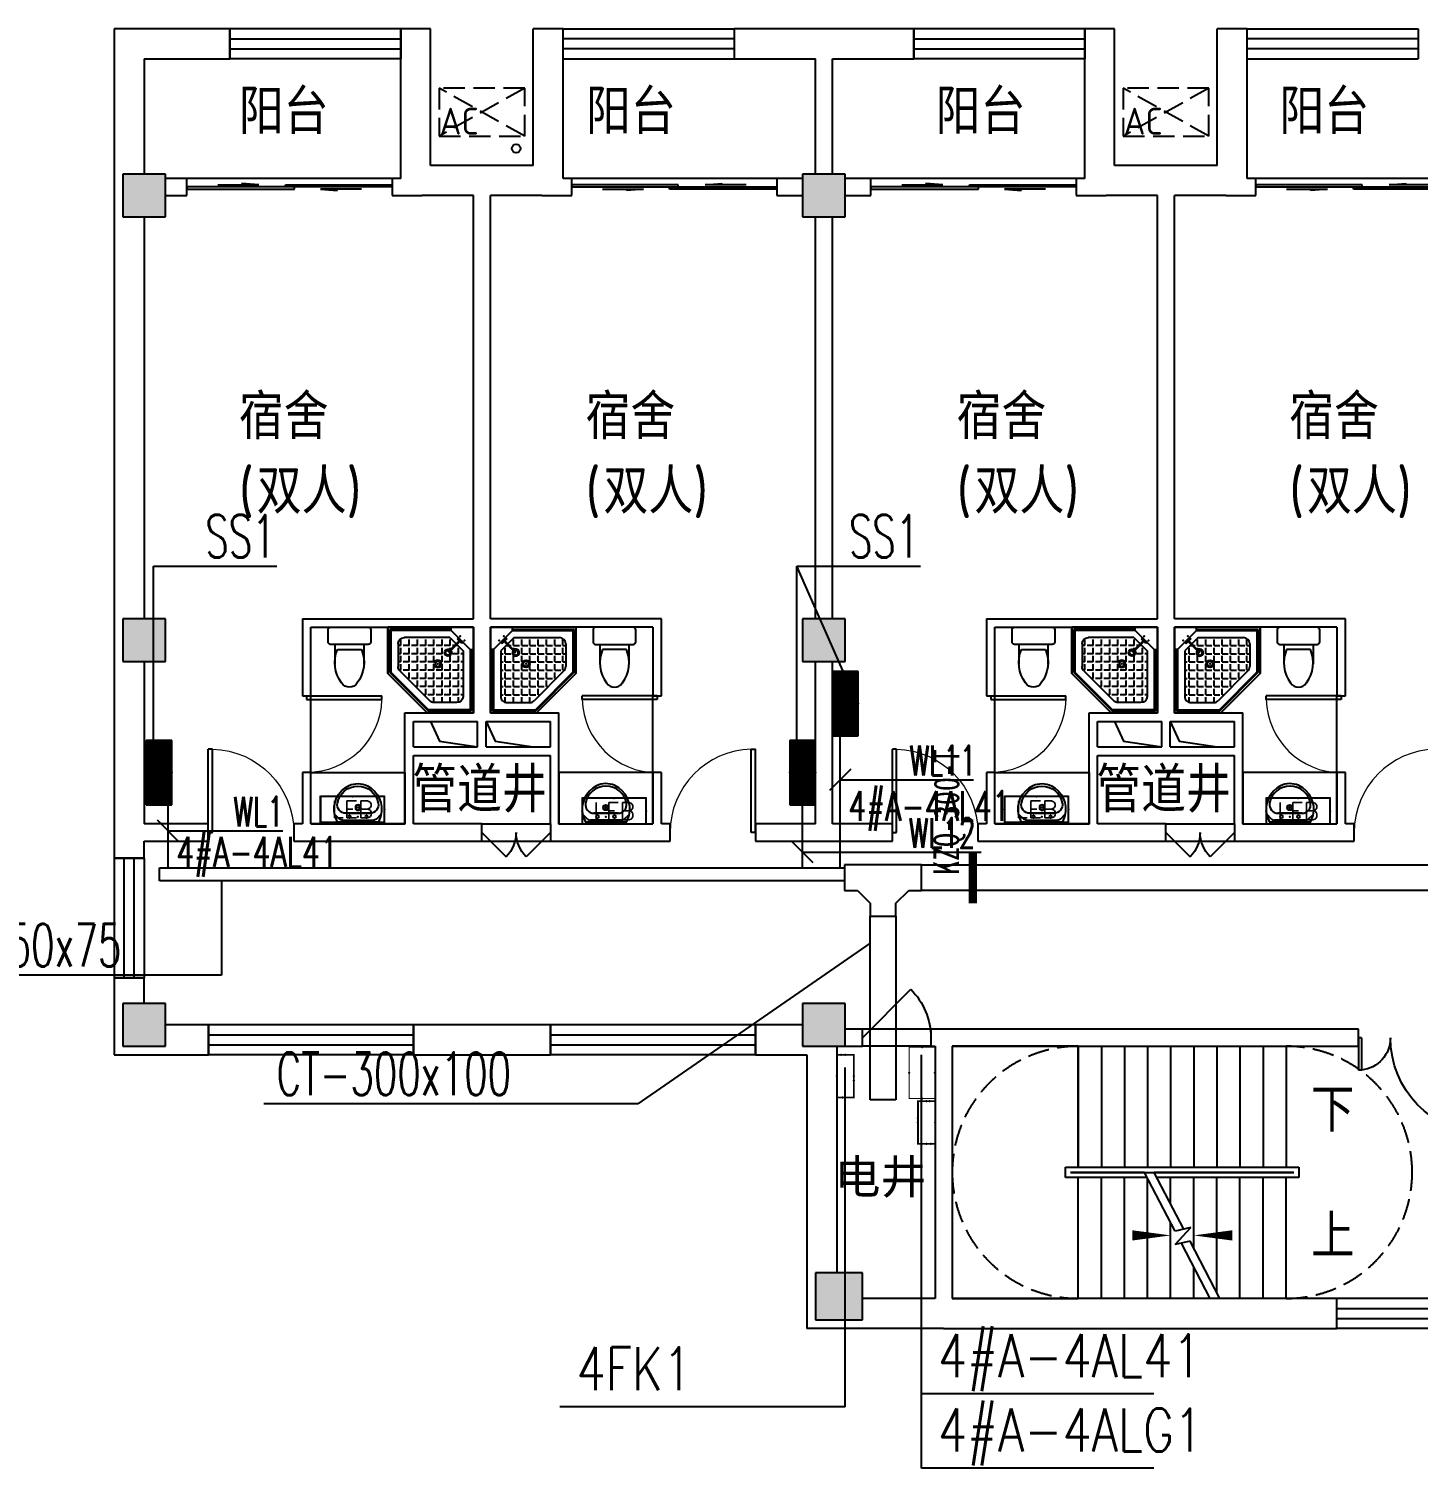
# Model space of a CAD drawing. Extents: x 1725663 to 4653551, y -550461 to 248782.
# Drawn here: x 2059250 to 2075500, y -464072 to -447237 of the extents above; entities that cross this region are included whole.
import ezdxf
from ezdxf.enums import TextEntityAlignment as Align

# ---------------------------------------------------------------- set-up
doc = ezdxf.new("R2010")
doc.units = 0
doc.header["$LTSCALE"] = 1000
doc.linetypes.add('DASH', pattern=[0.35, 0.25, -0.1])
for name, color, linetype in [('0-底图', 7, 'Continuous'), ('0000集水坑', 4, 'Continuous'), ('A-FLOR-STRS', 140, 'Continuous'), ('CABLETRAY', 4, 'Continuous'), ('CABLETRAY_DIM', 3, 'Continuous'), ('CLAYER', 7, 'Continuous'), ('COLUMN', 255, 'Continuous'), ('DBZ', 7, 'Continuous'), ('DIM-照明', 3, 'Continuous'), ('DIM-箱柜', 7, 'Continuous'), ('DIM_SYMB', 3, 'Continuous'), ('DOOR_FIRE', 4, 'Continuous'), ('EQUIP-箱柜', 3, 'Continuous'), ('PUB_HATCH', 8, 'Continuous'), ('PUB_TEXT', 7, 'Continuous'), ('STAIR', 2, 'Continuous'), ('TEL_TEXT', 7, 'Continuous'), ('WALL', 2, 'Continuous'), ('WINDOW', 4, 'Continuous'), ('WIRE-照明', 6, 'Continuous'), ('抗震支吊架', 2, 'Continuous'), ('洁具', 213, 'Continuous'), ('空调外机', 211, 'Continuous')]:
    doc.layers.add(name, color=color, linetype=linetype)
doc.styles.add('_TCH_DIM', font='SIMPLEX', dxfattribs={"width": 0.8, "height": 5, "bigfont": 'HZTXT'})
doc.styles.add('_TEL_DIM', font='SIMPLEX', dxfattribs={"width": 0.8, "height": 3.5, "bigfont": 'HZTXT'})
doc.styles.add('kzcad', font='', dxfattribs={"width": 0.8})
doc.styles.get("Standard").update_dxf_attribs({"font": 'geniso.shx', "bigfont": 'hztxt.shx'})
doc.styles.add('黑体', font='')
doc.styles.get('kzcad').set_extended_font_data('SimSun')
doc.styles.get('黑体').set_extended_font_data('SimHei')

# ---------------------------------------------------------------- blocks, each defined once
blk = doc.blocks.new('$equip_U$00000177(WIN7-PC-dian)')
at = {"const_width": 0.02}
blk.add_lwpolyline([(-0.6, 0.6), (0.6, 0.6), (0.6, 0), (-0.6, 0)], close=True, dxfattribs=at)
for p in [(0, 0.6), (-0.6, 0.3), (0, 0), (0.6, 0.3)]:
    blk.add_point(p)
at = {"color": 7, "style": '_TEL_DIM', "flags": 1}
for tag in ['A', 'REMARK']:
    blk.add_attdef(tag, text='', height=0.00002, dxfattribs=at).set_placement((0, 0), align=Align.MIDDLE_CENTER)
blk = doc.blocks.new('fdsefg')
at = {"layer": 'EQUIP-箱柜', "const_width": 20}
blk.add_lwpolyline([(21301, 11505), (21801, 11505), (21801, 11305), (21301, 11305)], close=True, dxfattribs=at)
at = {"layer": 'EQUIP-箱柜'}
for p in [(21601, 11505), (21301, 11355), (21801, 11372)]:
    blk.add_point(p, dxfattribs=at)
blk = doc.blocks.new('$equip_U$00000181(WIN7-PC-dian)')
for p in [(0, 0.4), (-0.5, 0.2), (0, 0), (0.5, 0.2)]:
    blk.add_point(p)
at = {"xscale": 0.002, "yscale": 0.002, "zscale": 0.002}
blk.add_blockref('fdsefg', (-43.101, -22.61), dxfattribs=at)
at = {"color": 7, "style": '_TEL_DIM', "flags": 1}
for tag in ['A', 'REMARK']:
    blk.add_attdef(tag, text='', height=0.00002, dxfattribs=at).set_placement((0, 0), align=Align.MIDDLE_CENTER)
at = {"color": 7, "style": '_TEL_DIM'}
blk.add_attdef('$TEXT$', text='', height=0.00002, dxfattribs=at).set_placement((0.1, 0), align=Align.MIDDLE_CENTER)
blk = doc.blocks.new('*X490')
at = {"color": 0}
for p, q in [((-250, 33), (-83, 200)), ((-250, 68), (-118, 200)), ((-250, 104), (-154, 200)), ((-250, 139), (-189, 200)), ((-250, 174), (-224, 200)), ((-247, 0), (-47, 200)), ((-212, 0), (-12, 200)), ((-177, 0), (23, 200)), ((-141, 0), (59, 200)), ((-106, 0), (94, 200)), ((-71, 0), (129, 200)), ((-35, 0), (165, 200)), ((0, 0), (200, 200)), ((35, 0), (235, 200)), ((71, 0), (250, 179)), ((106, 0), (250, 144)), ((141, 0), (250, 109)), ((177, 0), (250, 73)), ((212, 0), (250, 38)), ((247, 0), (250, 3))]:
    blk.add_line(p, q, dxfattribs=at)
blk = doc.blocks.new('$equip$00002943')
for p, q in [((-0.75, 0.6), (-0.75, 0)), ((0.75, 0.6), (-0.75, 0.6)), ((0.75, 0), (0.75, 0.6)), ((-0.75, 0), (0.75, 0))]:
    blk.add_line(p, q)
for points, const_width in [([(-0.75, 0.3), (0.75, 0.3)], 0.6), ([(-0.75, 0.6), (-0.75, 0), (0.75, 0), (0.75, 0.6), (-0.75, 0.6), (-0.75, 0)], 0.02)]:
    blk.add_lwpolyline(points, dxfattribs=dict(const_width=const_width))
for p in [(0, 0.6), (-0.75, 0.3), (0, 0), (0.75, 0.3)]:
    blk.add_point(p)
at = {"xscale": 0.00300000000061118, "yscale": 0.00300000000061118, "zscale": 0.00300000000061118}
blk.add_blockref('*X490', (0, 0), dxfattribs=at)
at = {"color": 7, "style": '_TEL_DIM', "flags": 1}
for tag in ['A', 'REMARK']:
    blk.add_attdef(tag, text='', height=0.00002, dxfattribs=at).set_placement((0, 0), align=Align.MIDDLE_CENTER)
blk = doc.blocks.new('$equip$00002908')
for p, q in [((0.75, 0.6), (-0.75, 0.6)), ((-0.75, 0.6), (-0.75, 0)), ((0.75, 0), (0.75, 0.6)), ((-0.75, 0), (0.75, 0))]:
    blk.add_line(p, q)
at = {"const_width": 0.04}
blk.add_lwpolyline([(-0.75, 0.6), (-0.75, 0), (0.75, 0), (0.75, 0.6), (-0.75, 0.6), (-0.75, 0)], dxfattribs=at)
for p in [(0, 0.6), (-0.75, 0.3), (0, 0), (0.75, 0.3)]:
    blk.add_point(p)
at = {"color": 7, "style": '_TEL_DIM'}
blk.add_attdef('$TEXT$', text='', height=0.4, dxfattribs=at).set_placement((0, 0.3), align=Align.MIDDLE_CENTER)
at = {"color": 7, "style": '_TEL_DIM', "flags": 1}
for tag in ['A', 'REMARK']:
    blk.add_attdef(tag, text='', height=0.00002, dxfattribs=at).set_placement((0, 0), align=Align.MIDDLE_CENTER)
blk = doc.blocks.new('2t21gqw')
at = {"layer": '0000集水坑'}
blk.add_circle((4400, 400), 50, dxfattribs=at)
blk = doc.blocks.new('1F平面-CAD导入_dwg_Drawing4_t3_dwg_$plan$00001613-474159-1F-927810-1F')
at = {"layer": '洁具'}
for p, q in [((-200, 170), (-430, 170)), ((-30, 250), (-170, 250)), ((-260, -140), (-260, 140)), ((-200, -170), (-200, -220)), ((-170, -250), (-30, -250))]:
    blk.add_line(p, q, dxfattribs=at)
for points in [[(-200, 220), (-200, 170), (-200, -170), (-430, -170)], [(0, -220), (0, 220)]]:
    blk.add_lwpolyline(points, dxfattribs=at)
for centre, radius, start, end in [((-413, -227), 398, 67.4505, 126.6381), ((-170, 220), 30, 90, 180), ((-30, 220), 30, 0, 90), ((-590, 0), 110, 123.4509, 236.5491), ((-413, 227), 398, 233.3619, 292.5495), ((-170, -220), 30, 180, 270), ((-30, -220), 30, 270, 0)]:
    blk.add_arc(centre, radius, start, end, dxfattribs=at)
blk = doc.blocks.new('$lvtry$00000169')
at = {"color": 0}
for p, q in [((259, -36), (259, 0)), ((259, -36), (36, -259)), ((276, -120), (120, -276)), ((144, -151), (291, -298)), ((151, -144), (298, -291)), ((259, -24), (976, -24)), ((259, -36), (964, -36)), ((270, -213), (270, -143)), ((276, -120), (808, -120)), ((366, -213), (366, -143)), ((462, -213), (462, -143)), ((558, -213), (558, -143)), ((655, -213), (655, -143)), ((751, -213), (751, -143)), ((847, -213), (847, -143)), ((964, -36), (976, -24)), ((964, -36), (964, -525)), ((976, -24), (976, -530)), ((36, -259), (0, -259)), ((24, -259), (24, -976)), ((36, -259), (36, -964)), ((120, -276), (120, -808)), ((120, -309), (147, -309)), ((173, -309), (173, -239)), ((173, -309), (243, -309)), ((173, -405), (173, -335)), ((183, -213), (205, -213)), ((220, -213), (243, -213)), ((270, -213), (340, -213)), ((270, -263), (270, -239)), ((270, -405), (270, -335)), ((334, -309), (340, -309)), ((366, -213), (436, -213)), ((366, -309), (366, -239)), ((366, -309), (436, -309)), ((366, -405), (366, -335)), ((462, -213), (532, -213)), ((462, -309), (462, -239)), ((462, -309), (532, -309)), ((462, -405), (462, -335)), ((558, -213), (628, -213)), ((558, -309), (558, -239)), ((558, -309), (628, -309)), ((558, -405), (558, -335)), ((655, -213), (725, -213)), ((655, -309), (655, -239)), ((655, -309), (725, -309)), ((655, -405), (655, -335)), ((751, -213), (821, -213)), ((751, -309), (751, -239)), ((751, -309), (821, -309)), ((751, -405), (751, -335)), ((847, -213), (880, -213)), ((847, -309), (847, -239)), ((847, -309), (880, -309)), ((847, -405), (847, -335)), ((880, -192), (880, -460)), ((120, -405), (147, -405)), ((120, -501), (147, -501)), ((173, -405), (243, -405)), ((173, -501), (173, -431)), ((173, -501), (243, -501)), ((270, -405), (340, -405)), ((270, -501), (270, -431)), ((270, -501), (340, -501)), ((366, -405), (379, -405)), ((366, -501), (366, -431)), ((366, -501), (436, -501)), ((462, -405), (532, -405)), ((462, -501), (462, -431)), ((462, -501), (532, -501)), ((558, -405), (628, -405)), ((558, -501), (558, -431)), ((558, -501), (628, -501)), ((655, -405), (725, -405)), ((655, -501), (655, -431)), ((655, -501), (725, -501)), ((751, -405), (821, -405)), ((751, -501), (751, -431)), ((751, -501), (821, -501)), ((847, -405), (880, -405)), ((847, -501), (847, -431)), ((847, -501), (867, -501)), ((120, -598), (147, -598)), ((173, -598), (173, -528)), ((173, -598), (243, -598)), ((173, -694), (173, -624)), ((270, -598), (270, -528)), ((270, -598), (340, -598)), ((270, -694), (270, -624)), ((366, -598), (366, -528)), ((366, -598), (436, -598)), ((366, -694), (366, -624)), ((462, -598), (462, -528)), ((462, -598), (532, -598)), ((462, -694), (462, -624)), ((859, -511), (511, -859)), ((964, -525), (525, -964)), ((976, -530), (530, -976)), ((558, -598), (558, -528)), ((558, -598), (628, -598)), ((558, -694), (558, -624)), ((655, -598), (655, -528)), ((655, -598), (725, -598)), ((655, -694), (655, -624)), ((751, -598), (751, -528)), ((751, -598), (773, -598)), ((964, -525), (976, -530)), ((120, -694), (147, -694)), ((120, -790), (147, -790)), ((173, -694), (243, -694)), ((173, -790), (173, -720)), ((173, -790), (243, -790)), ((173, -878), (173, -816)), ((270, -694), (340, -694)), ((270, -790), (270, -720)), ((270, -790), (340, -790)), ((270, -880), (270, -816)), ((366, -694), (436, -694)), ((366, -790), (366, -720)), ((366, -790), (436, -790)), ((366, -880), (366, -816)), ((462, -694), (532, -694)), ((462, -790), (462, -720)), ((462, -790), (532, -790)), ((462, -880), (462, -816)), ((558, -694), (628, -694)), ((558, -790), (558, -720)), ((558, -790), (580, -790)), ((655, -694), (676, -694)), ((36, -964), (24, -976)), ((24, -976), (530, -976)), ((36, -964), (525, -964)), ((192, -880), (460, -880)), ((525, -964), (530, -976))]:
    blk.add_line(p, q, dxfattribs=at)
blk.add_lwpolyline([(0, 0), (0, -1000), (540, -1000), (1000, -540), (1000, 0)], close=True)
for points in [[(0, 0), (0, -1000)], [(0, 0), (1000, 0)], [(1000, 0), (1000, -540)], [(136, -190), (148, -178), (132, -162), (121, -174)], [(190, -136), (178, -148), (162, -132), (174, -121)], [(1000, -540), (540, -1000)], [(0, -1000), (540, -1000)]]:
    blk.add_lwpolyline(points, close=True, dxfattribs=at)
for radius in [43.8, 31.1]:
    blk.add_circle((416, -428), radius, dxfattribs=at)
for centre, radius, start, end in [((808, -192), 72, 0, 90), ((296, -296), 40.6, 142.583, 128.4197), ((296, -296), 28.6, 145.828, 125.6599), ((808, -460), 72, 315, 0), ((192, -808), 72, 180, 270), ((460, -808), 72, 270, 315)]:
    blk.add_arc(centre, radius, start, end, dxfattribs=at)
for p in [(103, -156, 0), (156, -102, 0), (416, -428, 0)]:
    blk.add_point(p, dxfattribs=at)
blk = doc.blocks.new('$lvtry$00000178')
at = {"color": 0}
for p, q in [((-238, 0), (238, 0)), ((-214, -36), (-272, -91)), ((-180, -23), (180, -23)), ((-142, -105), (140, -105)), ((140, -105), (-142, -105)), ((216, -37), (268, -91))]:
    blk.add_line(p, q, dxfattribs=at)
blk.add_lwpolyline([(-104, -430, 0.224698), (110, -425, 0.348046), (269, -79), (239, 0), (-241, 0), (-271, -79, 0.356844)], format="xyb", close=True, dxfattribs=at)
for centre, radius in [((-100, -65), 16.3), ((1, -172), 31.6), ((100, -65), 16.3)]:
    blk.add_circle(centre, radius, dxfattribs=at)
at = {"color": 0, "lineweight": 13}
blk.add_circle((1, -172), 23, dxfattribs=at)
at = {"color": 0}
for centre, radius, start, end in [((-142, -205), 100, 90, 190.5602), ((-180, -73), 50, 90, 133.181), ((140, -205), 100, 349.4398, 90), ((180, -73), 50, 44.5607, 90), ((-1, -179), 243, 190.5602, 349.4398)]:
    blk.add_arc(centre, radius, start, end, dxfattribs=at)
for p in [(0, -65), (1, -172)]:
    blk.add_point(p, dxfattribs=at)
blk = doc.blocks.new('A$C70365C93')
at = {"layer": '洁具'}
blk.add_lwpolyline([(-1900, 2300), (-1900, 1700), (-800, 1700), (-800, 2300)], close=True, dxfattribs=at)
blk.add_blockref('$lvtry$00000178', (-1350, 2280), dxfattribs=at)
at = {"layer": '洁具', "rotation": 180}
blk.add_blockref('$lvtry$00000169', (0, 0), dxfattribs=at)
at = {"layer": '洁具', "extrusion": (0, 0, -1), "xscale": -1, "zscale": -1, "rotation": 90}
blk.add_blockref('1F平面-CAD导入_dwg_Drawing4_t3_dwg_$plan$00001613-474159-1F-927810-1F', (1450, 0), dxfattribs=at)
blk = doc.blocks.new('A$Cf5a72a1b')
at = {"layer": '空调外机', "linetype": 'DASH'}
for p, q in [((1000, 563), (0, 0)), ((1000, 0), (0, 563))]:
    blk.add_line(p, q, dxfattribs=at)
blk.add_lwpolyline([(1000, 563), (0, 563), (0, 0), (1000, 0)], close=True, dxfattribs=at)
at = {"layer": 'PUB_TEXT'}
blk.add_text('AC', height=315, dxfattribs=at).set_placement((5, 18))
blk = doc.blocks.new('$WINLIB2D$00000001')
at = {"color": 0}
for points in [[(-0.5, 0.5), (-0.5, -0.5)], [(-0.5, 0.5), (0.5, 0.5)], [(0.5, -0.5), (0.5, 0.5)], [(0.5, 0.1667), (-0.5, 0.1667)], [(0.5, -0.1667), (-0.5, -0.1667)], [(-0.5, -0.5), (0.5, -0.5)]]:
    blk.add_lwpolyline(points, dxfattribs=at)
blk = doc.blocks.new('$DorLib2D$00000131')
at = {"color": 0, "linetype": 'Continuous'}
for p, q in [((0.15, 0.125), (0.2319, 0.1973)), ((0.2319, 0.1973), (0.2319, 0.125)), ((-0.5, 0.125), (-0.5, 0)), ((0.0192, 0.125), (-0.5, 0.125)), ((0.0192, 0), (0.0192, 0.125)), ((0.35, 0.125), (0.15, 0.125)), ((-0.5, 0), (0.0192, 0)), ((-0.024, 0), (0.5, 0)), ((-0.024, -0.125), (-0.024, 0)), ((0.5, 0), (0.5, -0.125)), ((-0.35, -0.125), (-0.15, -0.125)), ((-0.2319, -0.1973), (-0.2319, -0.125)), ((-0.15, -0.125), (-0.2319, -0.1973)), ((0.5, -0.125), (-0.024, -0.125))]:
    blk.add_line(p, q, dxfattribs=at)
blk = doc.blocks.new('$DorLib2D$00000114')
at = {"color": 0}
blk.add_line((0.5, 0), (-0.207, 0.707), dxfattribs=at)
blk.add_arc((0.5, 0), 1, 135, 180, dxfattribs=at)
blk = doc.blocks.new('$DorLib2D$00000225')
at = {"color": 0}
for p, q in [((0.475, -0.001), (0.475, 0.752)), ((0.475, 0.752), (0.5, 0.752)), ((0.5, -0.001), (0.5, 0.752)), ((-0.5, 0), (-0.5, 0.252)), ((-0.475, 0.252), (-0.5, 0.252)), ((-0.475, 0), (-0.475, 0.252)), ((-0.475, 0), (-0.5, 0)), ((0.475, -0.001), (0.5, -0.001))]:
    blk.add_line(p, q, dxfattribs=at)
for centre, radius, start, end in [((0.505, -0.002), 0.755, 92.2493, 179.7238), ((-0.501, 0.003), 0.251, 359.7899, 84.0974)]:
    blk.add_arc(centre, radius, start, end, dxfattribs=at)
blk = doc.blocks.new('$DorLib2D$00000116')
at = {"color": 0}
for p, q in [((-0.5, 0), (-0.146, 0.354)), ((0.5, 0), (0.146, 0.354))]:
    blk.add_line(p, q, dxfattribs=at)
for centre, start, end in [((-0.5, 0), 0, 45), ((0.5, 0), 135, 180)]:
    blk.add_arc(centre, 0.5, start, end, dxfattribs=at)
blk = doc.blocks.new('$DorLib2D$00000001')
for p, q in [((0.45, 0.975), (0.5, 0.975)), ((0.45, 0), (0.45, 0.975)), ((0.5, 0), (0.5, 0.975)), ((0.5, 0), (0.45, 0))]:
    blk.add_line(p, q)
at = {"lineweight": 13}
blk.add_arc((0.475, 0), 0.975, 91.4693, 180, dxfattribs=at)
blk = doc.blocks.new('gkhkjk')
at = {"layer": 'PUB_HATCH'}
for points in [[(1497607, -367803.8), (1497107, -367803.8), (1497107, -368303.8), (1497607, -368303.8)], [(1505557, -367803.8), (1505057, -367803.8), (1505057, -368303.8), (1505557, -368303.8)], [(1497607, -373003.8), (1497107, -373003.8), (1497107, -373503.8), (1497607, -373503.8)], [(1505557, -373003.8), (1505057, -373003.8), (1505057, -373503.8), (1505557, -373503.8)], [(1497607, -377503.8), (1497107, -377503.8), (1497107, -378003.8), (1497607, -378003.8)], [(1505557, -377503.8), (1505057, -377503.8), (1505057, -378003.8), (1505557, -378003.8)], [(1505757, -380653.8), (1505207, -380653.8), (1505207, -381203.8), (1505757, -381203.8)]]:
    blk.add_hatch(color=256, dxfattribs=at).paths.add_polyline_path(points)
for points in [[(1500707, -374203.8), (1500810.6, -374434.1), (1501257, -374503.8)], [(1501357, -374203.8), (1501460.6, -374434.1), (1501907, -374503.8)], [(1508707, -374203.8), (1508810.6, -374434.1), (1509257, -374503.8)], [(1509357, -374203.8), (1509460.6, -374434.1), (1509907, -374503.8)]]:
    blk.add_lwpolyline(points)
at = {"layer": 'A-FLOR-STRS'}
for p, q in [((1508282, -378003.8), (1506807, -378003.8)), ((1506807, -378003.8), (1506807, -380953.8)), ((1508282, -378003.8), (1510712, -378003.8)), ((1508282, -378003.8), (1508282, -379418.8)), ((1508282, -379418.8), (1508282, -378003.8)), ((1508552, -378003.8), (1508552, -379418.8)), ((1508822, -378003.8), (1508822, -379418.8)), ((1509092, -378003.8), (1509092, -379418.8)), ((1509362, -378003.8), (1509362, -379418.8)), ((1509632, -378003.8), (1509632, -379418.8)), ((1509902, -378003.8), (1509902, -379418.8)), ((1510172, -378003.8), (1510172, -379418.8)), ((1510442, -378003.8), (1510442, -379418.8)), ((1510712, -378003.8), (1510712, -379418.8)), ((1508132, -379538.8), (1508132, -379418.8)), ((1508132, -379418.8), (1510862, -379418.8)), ((1510862, -379418.8), (1510862, -379538.8)), ((1509088.6, -379538.8), (1508132, -379538.8)), ((1509057.4, -379478.8), (1508192, -379478.8)), ((1508192, -379478.8), (1508192, -379478.8)), ((1508192, -379478.8), (1509057.4, -379478.8)), ((1509057.4, -379478.8), (1508282, -379478.8)), ((1508282, -379478.8), (1510712, -379478.8)), ((1508282, -380953.8), (1508282, -379538.8)), ((1508282, -380953.8), (1508282, -379538.8)), ((1508552, -380953.8), (1508552, -379538.8)), ((1508822, -380953.8), (1508822, -379538.8)), ((1509414.2, -380165.5), (1509057.4, -379478.8)), ((1509092, -380953.8), (1509092, -379545.3)), ((1510712, -379478.8), (1509170.1, -379478.8)), ((1509515.3, -380143.2), (1509170.1, -379478.8)), ((1510802, -379478.8), (1509170.1, -379478.8)), ((1509170.1, -379478.8), (1510802, -379478.8)), ((1510862, -379538.8), (1509201.3, -379538.8)), ((1509362, -379848.1), (1509362, -379538.8)), ((1509632, -380367.7), (1509632, -379538.8)), ((1509902, -380887.3), (1509902, -379538.8)), ((1510172, -380953.8), (1510172, -379538.8)), ((1510442, -380953.8), (1510442, -379538.8)), ((1510712, -379478.8), (1510712, -379478.8)), ((1510712, -380953.8), (1510712, -379538.8)), ((1510802, -379478.8), (1510802, -379478.8)), ((1509362, -380953.8), (1509362, -380065)), ((1509596.6, -380125.2), (1509414.2, -380165.5)), ((1509414.7, -380323.4), (1509596.6, -380125.2)), ((1509589, -380284.9), (1509414.7, -380323.4)), ((1509823.9, -380953.8), (1509487.9, -380307.2)), ((1509936.6, -380953.8), (1509589, -380284.9)), ((1509632, -380953.8), (1509632, -380584.6)), ((1506807, -380953.8), (1508282, -380953.8)), ((1509823.9, -380953.8), (1508282, -380953.8)), ((1510712, -380953.8), (1509936.6, -380953.8))]:
    blk.add_line(p, q, dxfattribs=at)
at = {"layer": 'COLUMN'}
for p, q in [((1497607, -367803.8), (1497107, -367803.8)), ((1497107, -367803.8), (1497107, -368303.8)), ((1497607, -368303.8), (1497607, -367803.8)), ((1505557, -367803.8), (1505057, -367803.8)), ((1505057, -367803.8), (1505057, -368303.8)), ((1505557, -368303.8), (1505557, -367803.8)), ((1497107, -368303.8), (1497607, -368303.8)), ((1505057, -368303.8), (1505557, -368303.8)), ((1497607, -373003.8), (1497107, -373003.8)), ((1497107, -373003.8), (1497107, -373503.8)), ((1497607, -373503.8), (1497607, -373003.8)), ((1505557, -373003.8), (1505057, -373003.8)), ((1505057, -373003.8), (1505057, -373503.8)), ((1505557, -373503.8), (1505557, -373003.8)), ((1497107, -373503.8), (1497607, -373503.8)), ((1505057, -373503.8), (1505557, -373503.8)), ((1497607, -377503.8), (1497107, -377503.8)), ((1497107, -377503.8), (1497107, -378003.8)), ((1497607, -378003.8), (1497607, -377503.8)), ((1505557, -377503.8), (1505057, -377503.8)), ((1505057, -377503.8), (1505057, -378003.8)), ((1505557, -378003.8), (1505557, -377503.8)), ((1497107, -378003.8), (1497607, -378003.8)), ((1505057, -378003.8), (1505557, -378003.8)), ((1505757, -380653.8), (1505207, -380653.8)), ((1505207, -380653.8), (1505207, -381203.8)), ((1505757, -381203.8), (1505757, -380653.8)), ((1505207, -381203.8), (1505757, -381203.8))]:
    blk.add_line(p, q, dxfattribs=at)
at = {"layer": 'DIM_SYMB'}
for points in [[(1510847, -378741.3, 0, 0, 0), (1507544.5, -378741.3, 0, 0, 0), (1507544.5, -380216.3, 0, 0, 0), (1509362, -380216.3, 0, 120, 0), (1508912, -380216.3, 0, 0, 0)], [(1510847, -380216.3, 0, 0, 0), (1509632, -380216.3, 0, 120, 0), (1510082, -380216.3, 0, 0, 0)]]:
    blk.add_lwpolyline(points, format="xyseb", dxfattribs=at)
at = {"layer": 'DOOR_FIRE'}
for p, q in [((1501307, -375403.8), (1502107, -375403.8)), ((1509307, -375403.8), (1510107, -375403.8)), ((1501307, -375603.8), (1502107, -375603.8)), ((1509307, -375603.8), (1510107, -375603.8)), ((1506557, -377803.8, 100), (1505757, -377803.8, 100)), ((1506557, -378003.8, 100), (1505757, -378003.8, 100))]:
    blk.add_line(p, q, dxfattribs=at)
at = {"layer": 'STAIR', "color": 9, "linetype": 'DASH'}
for p, q in [((1506807, -379478.8), (1506807, -379478.8)), ((1512187, -379478.8), (1512187, -379478.8))]:
    blk.add_line(p, q, dxfattribs=at)
for points in [[(1508282, -378003.8, 0.4142136), (1506807, -379478.8)], [(1510712, -378003.8, -0.4142136), (1512187, -379478.8)], [(1508282, -380953.8, -0.4142136), (1506807, -379478.8)], [(1510712, -380953.8, 0.4142136), (1512187, -379478.8)]]:
    blk.add_lwpolyline(points, format="xyb", dxfattribs=at)
at = {"layer": 'WALL'}
for p, q in [((1498357, -366103.8), (1497007, -366103.8)), ((1497007, -366103.8), (1497007, -367903.8)), ((1498357, -366453.8), (1498357, -366103.8)), ((1500707, -366103.8), (1500357, -366103.8)), ((1500357, -366103.8), (1500357, -366453.8)), ((1500707, -367703.8), (1500707, -366103.8)), ((1501907, -367703.8), (1501907, -366103.8)), ((1502257, -366103.8), (1501907, -366103.8)), ((1502257, -366453.8), (1502257, -366103.8)), ((1505307, -366103.8), (1504257, -366103.8)), ((1504257, -366103.8), (1504257, -366453.8)), ((1506357, -366103.8), (1505307, -366103.8)), ((1506357, -366453.8), (1506357, -366103.8)), ((1508707, -366103.8), (1508357, -366103.8)), ((1508357, -366103.8), (1508357, -366453.8)), ((1508707, -367703.8), (1508707, -366103.8)), ((1509907, -367703.8), (1509907, -366103.8)), ((1510257, -366103.8), (1509907, -366103.8)), ((1510257, -366453.8), (1510257, -366103.8)), ((1497357, -366453.8), (1498357, -366453.8)), ((1497357, -366453.8), (1497357, -367803.8)), ((1500357, -367853.8), (1500357, -366453.8)), ((1502257, -367853.8), (1502257, -366453.8)), ((1504257, -366453.8), (1505207, -366453.8)), ((1505207, -367803.8), (1505207, -366453.8)), ((1505407, -366453.8), (1506357, -366453.8)), ((1505407, -367803.8), (1505407, -366453.8)), ((1508357, -367853.8), (1508357, -366453.8)), ((1510257, -367853.8), (1510257, -366453.8)), ((1501307, -367703.8), (1500707, -367703.8)), ((1501907, -367703.8), (1501307, -367703.8)), ((1509307, -367703.8), (1508707, -367703.8)), ((1509907, -367703.8), (1509307, -367703.8)), ((1497007, -367903.8), (1497007, -373253.8)), ((1497857, -367853.8), (1497607, -367853.8)), ((1497857, -368053.8), (1497857, -367853.8)), ((1500357, -367853.8), (1500257, -367853.8)), ((1500257, -367853.8), (1500257, -368053.8)), ((1502357, -367853.8), (1502257, -367853.8)), ((1502357, -368053.8), (1502357, -367853.8)), ((1505057, -367853.8), (1504757, -367853.8)), ((1504757, -367853.8), (1504757, -368053.8)), ((1505857, -367853.8), (1505557, -367853.8)), ((1505857, -368053.8), (1505857, -367853.8)), ((1508357, -367853.8), (1508257, -367853.8)), ((1508257, -367853.8), (1508257, -368053.8)), ((1510357, -367853.8), (1510257, -367853.8)), ((1510357, -368053.8), (1510357, -367853.8)), ((1497607, -368053.8), (1497857, -368053.8)), ((1500257, -368053.8), (1500607, -368053.8)), ((1501207, -368053.8), (1500607, -368053.8)), ((1501207, -373003.8), (1501207, -368053.8)), ((1502007, -368053.8), (1501407, -368053.8)), ((1501407, -373003.8), (1501407, -368053.8)), ((1502007, -368053.8), (1502357, -368053.8)), ((1504757, -368053.8), (1505057, -368053.8)), ((1505557, -368053.8), (1505857, -368053.8)), ((1508257, -368053.8), (1508607, -368053.8)), ((1509207, -368053.8), (1508607, -368053.8)), ((1509207, -373003.8), (1509207, -368053.8)), ((1510007, -368053.8), (1509407, -368053.8)), ((1509407, -373003.8), (1509407, -368053.8)), ((1510007, -368053.8), (1510357, -368053.8)), ((1497357, -368303.8), (1497357, -373003.8)), ((1505207, -373003.8), (1505207, -368303.8)), ((1505407, -373003.8), (1505407, -368303.8)), ((1499207, -373003.8), (1501207, -373003.8)), ((1499207, -373003.8), (1499207, -373903.8)), ((1503407, -373003.8), (1501407, -373003.8)), ((1503407, -373903.8), (1503407, -373003.8)), ((1507207, -373003.8), (1509207, -373003.8)), ((1507207, -373003.8), (1507207, -373903.8)), ((1511407, -373003.8), (1509407, -373003.8)), ((1511407, -373903.8), (1511407, -373003.8)), ((1499307, -373103.8), (1501207, -373103.8)), ((1499307, -373903.8), (1499307, -373103.8)), ((1501207, -374103.8), (1501207, -373103.8)), ((1501407, -374103.8), (1501407, -373103.8)), ((1503307, -373103.8), (1501407, -373103.8)), ((1503307, -373103.8), (1503307, -373903.8)), ((1507307, -373103.8), (1509207, -373103.8)), ((1507307, -373903.8), (1507307, -373103.8)), ((1509207, -374103.8), (1509207, -373103.8)), ((1509407, -374103.8), (1509407, -373103.8)), ((1511307, -373103.8), (1509407, -373103.8)), ((1511307, -373103.8), (1511307, -373903.8)), ((1497007, -373253.8), (1497007, -375503.8)), ((1497357, -373503.8), (1497357, -375403.8)), ((1505207, -375403.8), (1505207, -373503.8)), ((1505407, -375403.8), (1505407, -373503.8)), ((1499207, -373903.8), (1499307, -373903.8)), ((1503307, -373903.8), (1503407, -373903.8)), ((1507207, -373903.8), (1507307, -373903.8)), ((1511307, -373903.8), (1511407, -373903.8)), ((1500407, -374103.8), (1501207, -374103.8)), ((1500407, -374603.8), (1500407, -374103.8)), ((1500507, -374203.8), (1501257, -374203.8)), ((1500507, -374503.8), (1500507, -374203.8)), ((1501257, -374503.8), (1501257, -374203.8)), ((1501357, -374203.8), (1502107, -374203.8)), ((1501357, -374503.8), (1501357, -374203.8)), ((1501407, -374103.8), (1502207, -374103.8)), ((1502107, -374503.8), (1502107, -374203.8)), ((1502207, -374603.8), (1502207, -374103.8)), ((1508407, -374103.8), (1509207, -374103.8)), ((1508407, -374603.8), (1508407, -374103.8)), ((1508507, -374203.8), (1509257, -374203.8)), ((1508507, -374503.8), (1508507, -374203.8)), ((1509257, -374503.8), (1509257, -374203.8)), ((1509357, -374203.8), (1510107, -374203.8)), ((1509357, -374503.8), (1509357, -374203.8)), ((1509407, -374103.8), (1510207, -374103.8)), ((1510107, -374503.8), (1510107, -374203.8)), ((1510207, -374603.8), (1510207, -374103.8)), ((1500507, -374503.8), (1501257, -374503.8)), ((1501357, -374503.8), (1502107, -374503.8)), ((1508507, -374503.8), (1509257, -374503.8)), ((1509357, -374503.8), (1510107, -374503.8)), ((1500407, -375403.8), (1500407, -374603.8)), ((1500507, -374603.8), (1501307, -374603.8)), ((1500507, -375403.8), (1500507, -374603.8)), ((1501307, -374603.8), (1502107, -374603.8)), ((1502107, -375403.8), (1502107, -374603.8)), ((1502207, -375403.8), (1502207, -374603.8)), ((1508407, -375403.8), (1508407, -374603.8)), ((1508507, -374603.8), (1509307, -374603.8)), ((1508507, -375403.8), (1508507, -374603.8)), ((1509307, -374603.8), (1510107, -374603.8)), ((1510107, -375403.8), (1510107, -374603.8)), ((1510207, -375403.8), (1510207, -374603.8)), ((1499307, -374803.8), (1499207, -374803.8)), ((1499207, -374803.8), (1499207, -375403.8)), ((1499307, -375403.8), (1499307, -374803.8)), ((1503407, -374803.8), (1503307, -374803.8)), ((1503307, -374803.8), (1503307, -375403.8)), ((1503407, -375403.8), (1503407, -374803.8)), ((1507307, -374803.8), (1507207, -374803.8)), ((1507207, -374803.8), (1507207, -375403.8)), ((1507307, -375403.8), (1507307, -374803.8)), ((1511407, -374803.8), (1511307, -374803.8)), ((1511307, -374803.8), (1511307, -375403.8)), ((1511407, -375403.8), (1511407, -374803.8)), ((1498107, -375403.8), (1497357, -375403.8)), ((1498107, -375603.8), (1498107, -375403.8)), ((1499207, -375403.8), (1499107, -375403.8)), ((1499107, -375403.8), (1499107, -375603.8)), ((1499307, -375403.8), (1500407, -375403.8)), ((1501307, -375403.8), (1500507, -375403.8)), ((1501307, -375603.8), (1501307, -375403.8)), ((1502107, -375403.8), (1502107, -375603.8)), ((1502207, -375403.8), (1503307, -375403.8)), ((1503507, -375403.8), (1503407, -375403.8)), ((1503507, -375603.8), (1503507, -375403.8)), ((1505207, -375403.8), (1504507, -375403.8)), ((1504507, -375403.8), (1504507, -375603.8)), ((1506107, -375403.8), (1505407, -375403.8)), ((1506107, -375603.8), (1506107, -375403.8)), ((1507207, -375403.8), (1507107, -375403.8)), ((1507107, -375403.8), (1507107, -375603.8)), ((1507307, -375403.8), (1508407, -375403.8)), ((1509307, -375403.8), (1508507, -375403.8)), ((1509307, -375603.8), (1509307, -375403.8)), ((1510107, -375403.8), (1510107, -375603.8)), ((1510207, -375403.8), (1511307, -375403.8)), ((1511507, -375403.8), (1511407, -375403.8)), ((1511507, -375603.8), (1511507, -375403.8)), ((1497007, -375503.8), (1497007, -375803.8)), ((1497357, -375803.8), (1497357, -375603.8)), ((1497357, -375603.8), (1498107, -375603.8)), ((1499107, -375603.8), (1499207, -375603.8)), ((1499207, -375603.8), (1500407, -375603.8)), ((1500407, -375603.8), (1501307, -375603.8)), ((1502107, -375603.8), (1502207, -375603.8)), ((1502207, -375603.8), (1503407, -375603.8)), ((1503407, -375603.8), (1503507, -375603.8)), ((1504507, -375603.8), (1505307, -375603.8)), ((1505307, -375603.8), (1506107, -375603.8)), ((1507107, -375603.8), (1507207, -375603.8)), ((1507207, -375603.8), (1508407, -375603.8)), ((1508407, -375603.8), (1509307, -375603.8)), ((1510107, -375603.8), (1510207, -375603.8)), ((1510207, -375603.8), (1511407, -375603.8)), ((1511407, -375603.8), (1511507, -375603.8)), ((1497007, -375803.8), (1497357, -375803.8)), ((1497357, -377203.8), (1497007, -377203.8)), ((1497007, -377203.8), (1497007, -378103.8)), ((1497357, -377503.8), (1497357, -377203.8)), ((1498107.5, -377753.8), (1497607, -377753.8)), ((1498107.5, -378103.8), (1498107.5, -377753.8)), ((1502107, -377753.8), (1500507.5, -377753.8)), ((1500507.5, -377753.8), (1500507.5, -378103.8)), ((1502107, -378103.8), (1502107, -377753.8)), ((1505057, -377753.8), (1504507, -377753.8)), ((1504507, -377753.8), (1504507, -378103.8)), ((1505757, -377803.8), (1505557, -377803.8)), ((1505757, -378003.8), (1505757, -377803.8)), ((1506707, -377803.8), (1506557, -377803.8)), ((1506557, -377803.8), (1506557, -378003.8)), ((1511557, -377803.8), (1506707, -377803.8)), ((1511557, -378003.8), (1511557, -377803.8)), ((1497007, -378103.8), (1498107.5, -378103.8)), ((1500507.5, -378103.8), (1502107, -378103.8)), ((1504507, -378103.8), (1505107, -378103.8)), ((1505107, -378103.8), (1505107, -381303.8)), ((1505457, -378003.8), (1505457, -380653.8)), ((1505557, -378003.8), (1505757, -378003.8)), ((1506557, -378003.8), (1506607, -378003.8)), ((1506607, -378003.8), (1506607, -380953.8)), ((1506807, -378003.8), (1506807, -380953.8)), ((1506807, -378003.8), (1511557, -378003.8)), ((1506607, -380953.8), (1505757, -380953.8)), ((1511306, -380953.8), (1506807, -380953.8)), ((1511306, -381303.8), (1511306, -380953.8)), ((1506707, -381303.8), (1505107, -381303.8)), ((1506707, -381303.8), (1511306, -381303.8))]:
    blk.add_line(p, q, dxfattribs=at)
at = {"layer": 'WINDOW'}
for p, q in [((1500257, -367853.8), (1497857, -367853.8)), ((1504757, -367853.8), (1502357, -367853.8)), ((1508257, -367853.8), (1505857, -367853.8)), ((1512757, -367853.8), (1510357, -367853.8)), ((1499307, -374803.8), (1499307, -373903.8)), ((1503307, -374803.8), (1503307, -373903.8)), ((1507307, -374803.8), (1507307, -373903.8)), ((1511307, -374803.8), (1511307, -373903.8))]:
    blk.add_line(p, q, dxfattribs=at)
for name, p in [('A$Cf5a72a1b', (1500807.5, -367360)), ('A$Cf5a72a1b', (1508807.5, -367360)), ('2t21gqw', (1497307, -367903.8))]:
    blk.add_blockref(name, p)
at = {"xscale": -1, "rotation": 180}
for p in [(1501207, -373103.8), (1509207, -373103.8)]:
    blk.add_blockref('A$C70365C93', p, dxfattribs=at)
at = {"rotation": 180}
for p in [(1501407, -373103.8), (1509407, -373103.8)]:
    blk.add_blockref('A$C70365C93', p, dxfattribs=at)
at = {"layer": 'DOOR_FIRE', "xscale": 800, "yscale": -800, "zscale": 200}
for p in [(1501707, -375503.8), (1509707, -375503.8)]:
    blk.add_blockref('$DorLib2D$00000116', p, dxfattribs=at)
at = {"layer": 'DOOR_FIRE', "zscale": 200, "rotation": 180}
for name, p, xscale, yscale in [('$DorLib2D$00000114', (1506157, -377903.8), 800, -800), ('$DorLib2D$00000225', (1512307, -377903.8), -1500, 1500)]:
    blk.add_blockref(name, p, dxfattribs=dict(at, xscale=xscale, yscale=yscale))
at = {"layer": 'WINDOW'}
for name, p, xscale, yscale, zscale, rotation in [('$WINLIB2D$00000001', (1499357, -366278.8), 2000, 350, 2000, 180.000000000001), ('$WINLIB2D$00000001', (1503257, -366278.8), -2000, 350, -2000, 180), ('$WINLIB2D$00000001', (1507357, -366278.8), 2000, 350, 2000, 179.999999999997), ('$WINLIB2D$00000001', (1511257, -366278.8), -2000, 350, -2000, 180), ('$DorLib2D$00000131', (1499057, -367953.8), 2400, -200, 2400, 180), ('$DorLib2D$00000131', (1503557, -367953.8), -2400, -200, -2400, 180), ('$DorLib2D$00000131', (1507057, -367953.8), 2400, -200, 2400, 180), ('$DorLib2D$00000131', (1511557, -367953.8), -2400, -200, -2400, 180), ('$DorLib2D$00000001', (1499257, -374353.8), 900, -900, 900, 90), ('$DorLib2D$00000001', (1503357, -374353.8), 900, 900, 900, 90), ('$DorLib2D$00000001', (1507257, -374353.8), 900, -900, 900, 90), ('$DorLib2D$00000001', (1511357, -374353.8), 900, 900, 900, 90), ('$WINLIB2D$00000001', (1497182, -376503.8), 1400, 350, 1400, 270.0000000000056), ('$WINLIB2D$00000001', (1499307.5, -377928.8), 2400, 350, 2400, 179.9999999999996), ('$WINLIB2D$00000001', (1503307, -377928.8), 2400, 350, 2400, 179.9999999999996), ('$WINLIB2D$00000001', (1512006, -381128.8), 1400, -350, 1400, 180)]:
    blk.add_blockref(name, p, dxfattribs=dict(at, xscale=xscale, yscale=yscale, zscale=zscale, rotation=rotation))
at = {"layer": 'WINDOW', "yscale": 1000}
for p, xscale, zscale in [((1498607, -375503.8), -1000, -1000), ((1504007, -375503.8), 1000, 1000), ((1506607, -375503.8), -1000, -1000), ((1512007, -375503.8), 1000, 1000)]:
    blk.add_blockref('$DorLib2D$00000001', p, dxfattribs=dict(at, xscale=xscale, zscale=zscale))
at = {"layer": 'CLAYER'}
for p in [(1500492.3, -375266.8), (1508492.3, -375266.8)]:
    blk.add_text('管道井', height=525, dxfattribs=at).set_placement(p)
at = {"layer": 'CLAYER', "style": '黑体'}
blk.add_text('电井', height=394.3, dxfattribs=at).set_placement((1505429.7, -379727.7))
at = {"layer": 'PUB_TEXT'}
for s, p in [('阳台', (1498463.7, -367335.7)), ('阳台', (1502524.2, -367335.7)), ('阳台', (1506614.2, -367335.7)), ('阳台', (1510634, -367335.7)), ('宿舍', (1498463.7, -370903.5)), ('宿舍', (1502518.2, -370903.5)), ('宿舍', (1506857.7, -370903.5)), ('宿舍', (1510747.6, -370903.5)), ('(', (1498463.7, -371775.6)), ('双人', (1498673.7, -371775.6)), (')', (1499723.7, -371775.6)), ('(', (1502518.2, -371775.6)), ('双人', (1502728.2, -371775.6)), (')', (1503778.2, -371775.6)), ('(', (1506857.7, -371775.6)), ('双人', (1507067.7, -371775.6)), (')', (1508117.7, -371775.6)), ('(', (1510747.6, -371775.6)), ('双人', (1510957.6, -371775.6)), (')', (1512007.6, -371775.6))]:
    blk.add_text(s, height=525, dxfattribs=at).set_placement(p)
at = {"layer": 'PUB_TEXT', "color": 7, "style": '_TCH_DIM'}
for s, p in [('下', (1511004.5, -379003.8)), ('上', (1511004.5, -380478.8))]:
    blk.add_text(s, height=506.4, dxfattribs=at).set_placement(p)

msp = doc.modelspace()

# ---------------------------------------------------------------- linework, layer by layer
at = {"layer": 'CABLETRAY'}
for p, q in [((2060779, -457201), (2060779, -457051)), ((2060779, -457051), (2068791, -457051)), ((2060779, -457201), (2060779, -457051)), ((2060779, -457051), (2068791, -457051)), ((2069691, -457014), (2068791, -457014)), ((2068791, -457014), (2068791, -457314)), ((2069691, -457014), (2068791, -457014)), ((2068791, -457014), (2068791, -457314)), ((2068791, -457051), (2068791, -457201)), ((2068791, -457051), (2068791, -457201)), ((2069691, -457314), (2069691, -457014)), ((2069691, -457314), (2069691, -457014)), ((2069691, -457014), (2156280, -457014)), ((2069691, -457314), (2069691, -457014)), ((2069691, -457314), (2069691, -457014)), ((2069691, -457014), (2156280, -457014)), ((2068791, -457201), (2060779, -457201)), ((2068791, -457201), (2060779, -457201)), ((2068791, -457314), (2068941, -457314)), ((2068791, -457314), (2068941, -457314)), ((2068941, -457314), (2069091, -457464)), ((2068941, -457314), (2069091, -457464)), ((2069391, -457464), (2069541, -457314)), ((2069391, -457464), (2069541, -457314)), ((2069541, -457314), (2069691, -457314)), ((2069541, -457314), (2069691, -457314)), ((2156280, -457314), (2069691, -457314)), ((2156280, -457314), (2069691, -457314)), ((2069091, -457464), (2069091, -457614)), ((2069091, -457464), (2069091, -457614)), ((2069391, -457614), (2069391, -457464)), ((2069391, -457614), (2069391, -457464)), ((2069091, -457614), (2069391, -457614)), ((2069091, -457614), (2069391, -457614)), ((2069091, -459764), (2069091, -457614)), ((2069091, -457614), (2069391, -457614)), ((2069091, -457614), (2069391, -457614)), ((2069091, -459764), (2069091, -457614)), ((2069391, -457614), (2069391, -459764)), ((2069391, -457614), (2069391, -459764)), ((2069391, -459764), (2069091, -459764)), ((2069391, -459764), (2069091, -459764))]:
    msp.add_line(p, q, dxfattribs=at)
at = {"layer": 'CABLETRAY_DIM'}
for p, q in [((2061505, -457201), (2061505, -458306)), ((2061505, -457201), (2061505, -458306)), ((2069091, -457931), (2066373, -459809)), ((2069091, -457931), (2066373, -459809)), ((2061505, -458306), (2057715, -458306)), ((2061505, -458306), (2057715, -458306)), ((2066373, -459809), (2061998, -459809)), ((2066373, -459809), (2061998, -459809))]:
    msp.add_line(p, q, dxfattribs=at)
at = {"layer": 'DBZ'}
for p, q in [((2069690, -464072), (2069690, -459236)), ((2069690, -464072), (2069690, -459236)), ((2069690, -464072), (2069690, -459236)), ((2068797, -463355), (2068797, -459387)), ((2068797, -463355), (2068797, -459387)), ((2068797, -463355), (2068797, -459387)), ((2072410, -463203), (2069690, -463203)), ((2072410, -463203), (2069690, -463203)), ((2072410, -463203), (2069690, -463203)), ((2068797, -463355), (2065462, -463355)), ((2068797, -463355), (2065462, -463355)), ((2068797, -463355), (2065462, -463355)), ((2072410, -464072), (2069690, -464072)), ((2072410, -464072), (2069690, -464072)), ((2072410, -464072), (2069690, -464072))]:
    msp.add_line(p, q, dxfattribs=at)
at = {"layer": 'DIM-照明'}
for p, q in [((2068863, -455896), (2068615, -456144)), ((2068863, -455896), (2068615, -456144)), ((2061003, -456742), (2060755, -456494)), ((2061003, -456742), (2060755, -456494)), ((2068424, -456991), (2068176, -456744)), ((2068424, -456991), (2068176, -456744))]:
    msp.add_line(p, q, dxfattribs=at)
for points in [[(2068739, -456020), (2069465, -456020)], [(2068739, -456020), (2069465, -456020)], [(2069465, -456020), (2070301, -456020)], [(2069465, -456020), (2070301, -456020)], [(2060879, -456618), (2061557, -456618)], [(2060879, -456618), (2061557, -456618)], [(2061557, -456618), (2062223, -456618)], [(2061557, -456618), (2062223, -456618)], [(2068300, -456868), (2069456, -456868)], [(2068300, -456868), (2069456, -456868)], [(2069456, -456868), (2070388, -456868)], [(2069456, -456868), (2070388, -456868)]]:
    msp.add_lwpolyline(points, dxfattribs=at)
at = {"layer": 'DIM-箱柜'}
for p, q in [((2060707, -455562), (2060707, -453522)), ((2060707, -455562), (2060707, -453522)), ((2060707, -453522), (2062150, -453522)), ((2060707, -455562), (2060707, -453522)), ((2060707, -455562), (2060707, -453522)), ((2060707, -453522), (2062150, -453522)), ((2068234, -455562), (2068234, -453522)), ((2068800, -454803), (2068234, -453522)), ((2068234, -453522), (2069678, -453522)), ((2068234, -455562), (2068234, -453522)), ((2068800, -454803), (2068234, -453522)), ((2068234, -453522), (2069678, -453522))]:
    msp.add_line(p, q, dxfattribs=at)
at = {"layer": 'WIRE-照明'}
for p, q in [((2068739, -457051), (2068739, -455470)), ((2060879, -457051), (2060879, -456312)), ((2068300, -457051), (2068300, -456312))]:
    msp.add_line(p, q, dxfattribs=at)
at = {"layer": '抗震支吊架', "color": 2, "const_width": 100}
msp.add_lwpolyline([(2070291, -457464), (2070291, -456864)], dxfattribs=at)

# ---------------------------------------------------------------- block references
at = {"layer": '0-底图'}
msp.add_blockref('gkhkjk', (563243, -81133), dxfattribs=at)
at = {"layer": 'EQUIP-箱柜', "xscale": 500, "yscale": 500, "zscale": 500}
for name, p, rotation in [('$equip$00002943', (2068650, -455130), 270), ('$equip$00002943', (2060923, -455937), 90), ('$equip$00002943', (2068450, -455937), 90), ('$equip_U$00000177(WIN7-PC-dian)', (2069847, -459449), 90), ('$equip_U$00000177(WIN7-PC-dian)', (2069847, -459449), 90), ('$equip_U$00000177(WIN7-PC-dian)', (2069847, -459449), 90)]:
    msp.add_blockref(name, p, dxfattribs=dict(at, rotation=rotation))
for p in [(2063035, -456517), (2066097, -456537), (2071035, -456517), (2074097, -456537)]:
    msp.add_blockref('$equip$00002908', p, dxfattribs=at).add_auto_attribs({'$TEXT$': 'LEB'})
at = {"layer": 'EQUIP-箱柜'}
ref = msp.add_blockref('$equip_U$00000181(WIN7-PC-dian)', (2068700, -459487), dxfattribs=dict(at, xscale=500, yscale=500, zscale=500, rotation=269.9999999999999))
ref.add_attrib('$TEXT$', 'REMARK', dxfattribs={"layer": '0', "color": 7, "height": 0.01, "style": '_TEL_DIM'}).set_placement((2068700, -459537), align=Align.MIDDLE_CENTER)
ref = msp.add_blockref('$equip_U$00000181(WIN7-PC-dian)', (2068700, -459487), dxfattribs=dict(at, xscale=500, yscale=500, zscale=500, rotation=269.9999999999999))
ref.add_attrib('$TEXT$', 'REMARK', dxfattribs={"layer": '0', "color": 7, "height": 0.01, "style": '_TEL_DIM'}).set_placement((2068700, -459537), align=Align.MIDDLE_CENTER)
ref = msp.add_blockref('$equip_U$00000181(WIN7-PC-dian)', (2068700, -459487), dxfattribs=dict(at, xscale=500, yscale=500, zscale=500, rotation=269.9999999999999))
ref.add_attrib('$TEXT$', 'REMARK', dxfattribs={"layer": '0', "color": 7, "height": 0.01, "style": '_TEL_DIM'}).set_placement((2068700, -459537), align=Align.MIDDLE_CENTER)
ref = msp.add_blockref('$equip_U$00000181(WIN7-PC-dian)', (2069850, -460030), dxfattribs=dict(at, xscale=500, yscale=500, zscale=500, rotation=90))
ref.add_attrib('$TEXT$', 'REMARK', dxfattribs={"layer": '0', "color": 7, "height": 0.01, "style": '_TEL_DIM'}).set_placement((2069850, -459980), align=Align.MIDDLE_CENTER)
ref = msp.add_blockref('$equip_U$00000181(WIN7-PC-dian)', (2069850, -460030), dxfattribs=dict(at, xscale=500, yscale=500, zscale=500, rotation=90))
ref.add_attrib('$TEXT$', 'REMARK', dxfattribs={"layer": '0', "color": 7, "height": 0.01, "style": '_TEL_DIM'}).set_placement((2069850, -459980), align=Align.MIDDLE_CENTER)
ref = msp.add_blockref('$equip_U$00000181(WIN7-PC-dian)', (2069850, -460030), dxfattribs=dict(at, xscale=500, yscale=500, zscale=500, rotation=90))
ref.add_attrib('$TEXT$', 'REMARK', dxfattribs={"layer": '0', "color": 7, "height": 0.01, "style": '_TEL_DIM'}).set_placement((2069850, -459980), align=Align.MIDDLE_CENTER)

# ---------------------------------------------------------------- texts
at = {"layer": 'CABLETRAY_DIM', "color": 7, "style": '_TEL_DIM', "width": 0.64}
for s, p in [('CT-150x75', (2057865, -458206)), ('CT-150x75', (2057865, -458206)), ('CT-300x100', (2062148, -459709)), ('CT-300x100', (2062148, -459709))]:
    msp.add_text(s, height=500, dxfattribs=at).set_placement(p)
at = {"layer": 'DBZ', "style": '_TEL_DIM', "width": 0.8}
for s, p in [('4#A-4AL41', (2069882, -463006)), ('4FK1', (2065654, -463158)), ('4#A-4ALG1', (2069882, -463875))]:
    msp.add_text(s, height=500, dxfattribs=at).set_placement(p)
at = {"layer": 'DIM-照明', "color": 7, "style": '_TEL_DIM', "width": 0.64}
for s, p in [('WL11', (2069552, -455970)), ('WL11', (2069552, -455970)), ('WL1', (2061645, -456568)), ('WL1', (2061645, -456568)), ('WL12', (2069544, -456818)), ('WL12', (2069544, -456818))]:
    msp.add_text(s, height=350, dxfattribs=at).set_placement(p)
at = {"layer": 'DIM-箱柜', "color": 7, "style": '_TEL_DIM', "width": 0.64}
for p in [(2061315, -453422), (2061315, -453422), (2068842, -453422), (2068842, -453422)]:
    msp.add_text('SS1', height=500, dxfattribs=at).set_placement(p)
at = {"layer": 'TEL_TEXT', "style": '_TEL_DIM', "width": 0.7}
for p in [(2068836, -456502), (2060976, -457039)]:
    msp.add_text('4#A-4AL41', height=350, dxfattribs=at).set_placement(p)
at = {"layer": '抗震支吊架', "color": 2, "style": 'kzcad', "width": 0.8}
msp.add_text('KZQ-300-T', height=300, rotation=89.8854, dxfattribs=at).set_placement((2070132, -456398), align=Align.CENTER)

doc.saveas('drawing.dxf')
